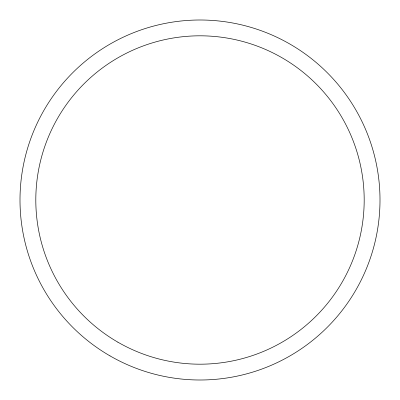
<?xml version="1.0" encoding="UTF-8"?>
<svg xmlns="http://www.w3.org/2000/svg" width="400" height="400" viewBox="0 0 400 400"><rect width="100%" height="100%" fill="white"/><g stroke="black" fill="none" stroke-linecap="round" stroke-linejoin="round"><path stroke-width="0.6" d="M110 355.885A180 180 0 0 0 380 200A180 180 0 0 0 110 44.115A180 180 0 0 0 110 355.885M117.905 342.19A164.185 164.185 0 0 0 364.185 200A164.185 164.185 0 0 0 117.905 57.81A164.185 164.185 0 0 0 117.905 342.19"/></g></svg>
